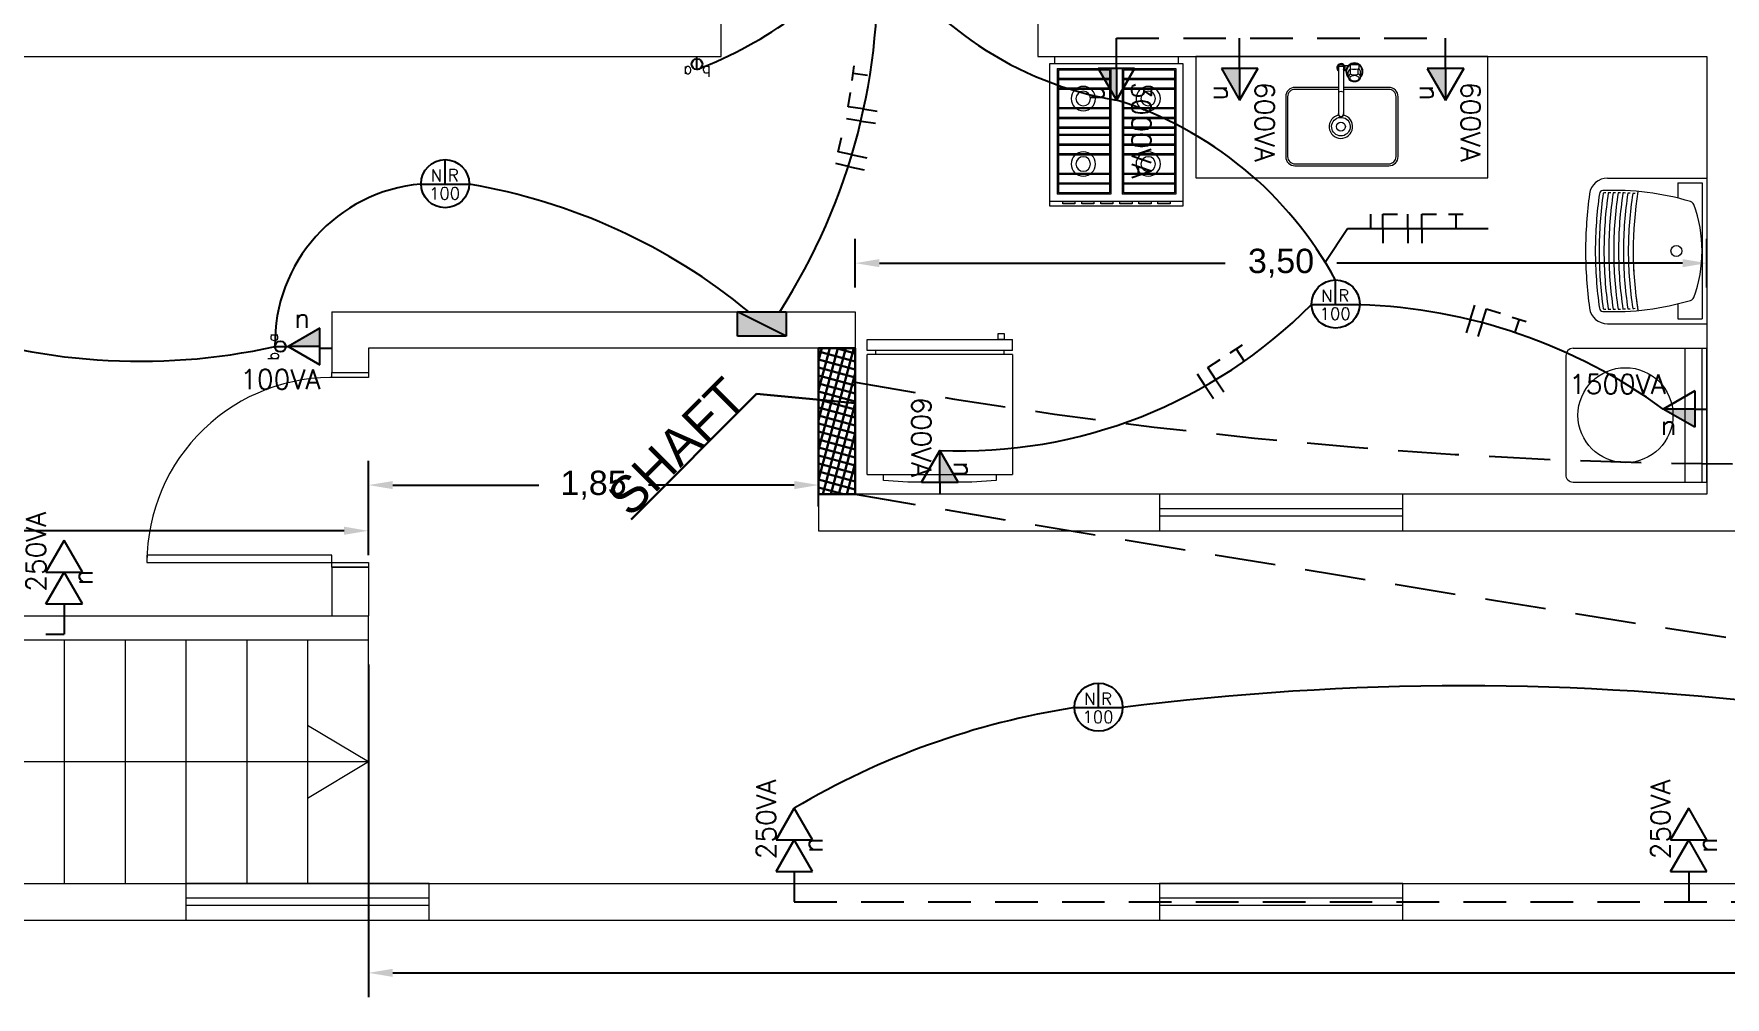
# Model space of a CAD drawing. Header units: millimetres. Extents: x -5 to 184, y -24 to 24.
# Drawn here: x 6.83 to 13.78, y 10.68 to 14.64 of the extents above; entities that cross this region are included whole.
import ezdxf

# ---------------------------------------------------------------- set-up
doc = ezdxf.new("R2010")
doc.units = ezdxf.units.MM
doc.linetypes.add('HIDDEN', pattern=[0.375, 0.25, -0.125])
doc.layers.get('0').update_dxf_attribs({"lineweight": 30})
for name, color, linetype in [('Circuitos', 7, 'Continuous'), ('Eletroduto', 160, 'Continuous'), ('Pontos de iluminação', 50, 'Continuous'), ('Pontos de Tomadas', 10, 'Continuous')]:
    doc.layers.add(name, color=color, linetype=linetype)
for name, color, linetype, lineweight in [('Cotas', 3, 'Continuous', 9), ('Cozinha', 252, 'Continuous', 20), ('Edificação', 251, 'Continuous', 20), ('Portas', 251, 'Continuous', 9), ('Prumada Eletrica', 40, 'Continuous', 30)]:
    doc.layers.add(name, color=color, linetype=linetype, lineweight=lineweight)
doc.styles.add('ROMANS', font='ROMANS.SHX')
doc.styles.get("Standard").update_dxf_attribs({"font": 'arial.ttf'})
doc.dimstyles.new('ISO-25', dxfattribs={"dimtxt": 0.1, "dimasz": 0.1, "dimexe": 0.1, "dimexo": 0.1, "dimgap": 0.1, "dimtad": 0, "dimzin": 1, "dimtxsty": 'Standard', "dimcen": 0.1, "dimadec": 0, "dimazin": 0, "dimtfac": 1, "dimtmove": 0, "dimatfit": 3, "dimfxl": 1, "dimarcsym": 0})

# ---------------------------------------------------------------- blocks, each defined once
blk = doc.blocks.new('*D25')
at = {"layer": 'Cotas', "color": 0, "lineweight": -2, "transparency": 16777216}
for p, q in [((10.2, 13.6), (10.2, 13.8)), ((13.7, 13.6), (13.7, 13.8)), ((10.3, 13.7), (11.7203, 13.7)), ((13.6, 13.7), (12.1797, 13.7))]:
    blk.add_line(p, q, dxfattribs=at)
at = {"layer": 'Cotas', "color": 0, "transparency": 16777216}
for points in [[(10.3, 13.7167), (10.3, 13.6833), (10.2, 13.7)], [(13.6, 13.7167), (13.6, 13.6833), (13.7, 13.7)]]:
    blk.add_solid(points, dxfattribs=at)
at = {"layer": 'Defpoints', "color": 0, "transparency": 16777216}
for p in [(13.7, 13.7), (10.2, 13.5), (13.7, 13.5)]:
    blk.add_point(p, dxfattribs=at)
at = {"layer": 'Cotas', "color": 0, "transparency": 16777216, "insert": (11.95, 13.7), "char_height": 0.1, "attachment_point": 5}
blk.add_mtext('3,50', dxfattribs=at)
blk = doc.blocks.new('*D4')
at = {"layer": 'Cotas', "color": 0, "lineweight": -2, "transparency": 16777216}
for p, q in [((3.7, 12.5), (3.7, 12.7)), ((8.2, 12.5), (8.2, 12.7)), ((3.8, 12.6), (5.7183, 12.6)), ((8.1, 12.6), (6.1817, 12.6))]:
    blk.add_line(p, q, dxfattribs=at)
at = {"layer": 'Cotas', "color": 0, "transparency": 16777216}
for points in [[(3.8, 12.6167), (3.8, 12.5833), (3.7, 12.6)], [(8.1, 12.6167), (8.1, 12.5833), (8.2, 12.6)]]:
    blk.add_solid(points, dxfattribs=at)
at = {"layer": 'Defpoints', "color": 0, "transparency": 16777216}
for p in [(3.7, 12.6), (3.7, 12.4), (8.2, 12.4)]:
    blk.add_point(p, dxfattribs=at)
at = {"layer": 'Cotas', "color": 0, "transparency": 16777216, "insert": (5.95, 12.6), "char_height": 0.1, "attachment_point": 5}
blk.add_mtext('4,50', dxfattribs=at)
blk = doc.blocks.new('*D26')
at = {"layer": 'Cotas', "color": 0, "lineweight": -2, "transparency": 16777216}
for p, q in [((8.2, 12.7), (8.2, 12.8878)), ((10.05, 12.7), (10.05, 12.8878)), ((8.3, 12.7878), (8.8995, 12.7878)), ((9.95, 12.7878), (9.3505, 12.7878))]:
    blk.add_line(p, q, dxfattribs=at)
at = {"layer": 'Cotas', "color": 0, "transparency": 16777216}
for points in [[(8.3, 12.8045), (8.3, 12.7712), (8.2, 12.7878)], [(9.95, 12.8045), (9.95, 12.7712), (10.05, 12.7878)]]:
    blk.add_solid(points, dxfattribs=at)
at = {"layer": 'Defpoints', "color": 0, "transparency": 16777216}
for p in [(8.2, 12.7878), (8.2, 12.6), (10.05, 12.6)]:
    blk.add_point(p, dxfattribs=at)
at = {"layer": 'Cotas', "color": 0, "transparency": 16777216, "insert": (9.125, 12.7878), "char_height": 0.1, "attachment_point": 5}
blk.add_mtext('1,85', dxfattribs=at)
blk = doc.blocks.new('CO-F4PB')
for p, q in [((0.2535, 0), (-0.2535, 0)), ((0.2535, 0), (-0.2535, 0)), ((-0.2535, 0), (-0.2535, -0.03)), ((0.2535, -0.03), (0.2535, 0)), ((-0.2735, -0.03), (-0.2735, -0.596)), ((0.2735, -0.03), (-0.2735, -0.03)), ((-0.2435, -0.05), (-0.2435, -0.566)), ((-0.0235, -0.05), (-0.2435, -0.05)), ((-0.0285, -0.055), (-0.2385, -0.055)), ((-0.2385, -0.055), (-0.2385, -0.09)), ((-0.0285, -0.055), (-0.0285, -0.09)), ((-0.0235, -0.05), (-0.0235, -0.566)), ((0.0235, -0.05), (0.0235, -0.566)), ((0.2435, -0.05), (0.0235, -0.05)), ((0.2385, -0.055), (0.0285, -0.055)), ((0.0285, -0.055), (0.0285, -0.09)), ((0.2385, -0.055), (0.2385, -0.09)), ((0.2435, -0.05), (0.2435, -0.566)), ((0.2735, -0.596), (0.2735, -0.03)), ((-0.0235, -0.09), (-0.2435, -0.09)), ((-0.0235, -0.095), (-0.2435, -0.095)), ((-0.0235, -0.13), (-0.2435, -0.13)), ((-0.0235, -0.135), (-0.2435, -0.135)), ((-0.2385, -0.095), (-0.2385, -0.13)), ((-0.2385, -0.135), (-0.2385, -0.21)), ((-0.0285, -0.095), (-0.0285, -0.13)), ((-0.0285, -0.135), (-0.0285, -0.21)), ((0.2435, -0.09), (0.0235, -0.09)), ((0.2435, -0.095), (0.0235, -0.095)), ((0.2435, -0.13), (0.0235, -0.13)), ((0.2435, -0.135), (0.0235, -0.135)), ((0.0285, -0.095), (0.0285, -0.13)), ((0.0285, -0.135), (0.0285, -0.21)), ((0.2385, -0.095), (0.2385, -0.13)), ((0.2385, -0.135), (0.2385, -0.21)), ((-0.0235, -0.21), (-0.2435, -0.21)), ((-0.0235, -0.215), (-0.2435, -0.215)), ((-0.0235, -0.25), (-0.2435, -0.25)), ((-0.0235, -0.255), (-0.2435, -0.255)), ((-0.2385, -0.215), (-0.2385, -0.25)), ((-0.2385, -0.255), (-0.2385, -0.29)), ((-0.0285, -0.215), (-0.0285, -0.25)), ((-0.0285, -0.255), (-0.0285, -0.29)), ((0.2435, -0.21), (0.0235, -0.21)), ((0.2435, -0.215), (0.0235, -0.215)), ((0.2435, -0.25), (0.0235, -0.25)), ((0.2435, -0.255), (0.0235, -0.255)), ((0.0285, -0.215), (0.0285, -0.25)), ((0.0285, -0.255), (0.0285, -0.29)), ((0.2385, -0.215), (0.2385, -0.25)), ((0.2385, -0.255), (0.2385, -0.29)), ((-0.0235, -0.29), (-0.2435, -0.29)), ((-0.0235, -0.295), (-0.2435, -0.295)), ((-0.2435, -0.321), (-0.0235, -0.321)), ((-0.2435, -0.326), (-0.0235, -0.326)), ((-0.2385, -0.295), (-0.2385, -0.321)), ((-0.2385, -0.326), (-0.2385, -0.361)), ((-0.0285, -0.295), (-0.0285, -0.321)), ((-0.0285, -0.326), (-0.0285, -0.361)), ((0.2435, -0.29), (0.0235, -0.29)), ((0.2435, -0.295), (0.0235, -0.295)), ((0.0235, -0.321), (0.2435, -0.321)), ((0.0235, -0.326), (0.2435, -0.326)), ((0.0285, -0.295), (0.0285, -0.321)), ((0.0285, -0.326), (0.0285, -0.361)), ((0.2385, -0.295), (0.2385, -0.321)), ((0.2385, -0.326), (0.2385, -0.361)), ((-0.2435, -0.361), (-0.0235, -0.361)), ((-0.2435, -0.366), (-0.0235, -0.366)), ((-0.2435, -0.401), (-0.0235, -0.401)), ((-0.2435, -0.406), (-0.0235, -0.406)), ((-0.2385, -0.366), (-0.2385, -0.401)), ((-0.2385, -0.406), (-0.2385, -0.481)), ((-0.0285, -0.366), (-0.0285, -0.401)), ((-0.0285, -0.406), (-0.0285, -0.481)), ((0.0235, -0.361), (0.2435, -0.361)), ((0.0235, -0.366), (0.2435, -0.366)), ((0.0235, -0.401), (0.2435, -0.401)), ((0.0235, -0.406), (0.2435, -0.406)), ((0.0285, -0.366), (0.0285, -0.401)), ((0.0285, -0.406), (0.0285, -0.481)), ((0.2385, -0.366), (0.2385, -0.401)), ((0.2385, -0.406), (0.2385, -0.481)), ((-0.2435, -0.481), (-0.0235, -0.481)), ((-0.2435, -0.486), (-0.0235, -0.486)), ((-0.2385, -0.486), (-0.2385, -0.521)), ((-0.0285, -0.486), (-0.0285, -0.521)), ((0.0235, -0.481), (0.2435, -0.481)), ((0.0235, -0.486), (0.2435, -0.486)), ((0.0285, -0.486), (0.0285, -0.521)), ((0.2385, -0.486), (0.2385, -0.521)), ((-0.2435, -0.521), (-0.0235, -0.521)), ((-0.2435, -0.526), (-0.0235, -0.526)), ((-0.2385, -0.526), (-0.2385, -0.561)), ((-0.0285, -0.526), (-0.0285, -0.561)), ((0.0235, -0.521), (0.2435, -0.521)), ((0.0235, -0.526), (0.2435, -0.526)), ((0.0285, -0.526), (0.0285, -0.561)), ((0.2385, -0.526), (0.2385, -0.561)), ((-0.2735, -0.596), (0.2735, -0.596)), ((-0.2735, -0.596), (-0.2735, -0.616)), ((-0.2735, -0.616), (0.2735, -0.616)), ((-0.2435, -0.566), (-0.0235, -0.566)), ((-0.2385, -0.561), (-0.0285, -0.561)), ((0.0235, -0.566), (0.2435, -0.566)), ((0.0285, -0.561), (0.2385, -0.561)), ((0.2735, -0.616), (0.2735, -0.596))]:
    blk.add_line(p, q)
for points in [[(-0.2204, -0.606), (-0.1704, -0.606), (-0.1704, -0.596), (-0.2204, -0.596)], [(-0.1422, -0.606), (-0.0922, -0.606), (-0.0922, -0.596), (-0.1422, -0.596)], [(-0.0641, -0.606), (-0.0141, -0.606), (-0.0141, -0.596), (-0.0641, -0.596)], [(0.0141, -0.606), (0.0641, -0.606), (0.0641, -0.596), (0.0141, -0.596)], [(0.0922, -0.606), (0.1422, -0.606), (0.1422, -0.596), (0.0922, -0.596)], [(0.1704, -0.606), (0.2204, -0.606), (0.2204, -0.596), (0.1704, -0.596)]]:
    blk.add_lwpolyline(points, close=True)
for centre, radius in [((-0.1308, -0.1735), 0.05), ((0.1362, -0.1735), 0.05), ((-0.1308, -0.1735), 0.03), ((0.1362, -0.1735), 0.03), ((-0.1308, -0.4425), 0.05), ((-0.1308, -0.4425), 0.03), ((0.1362, -0.4425), 0.05), ((0.1362, -0.4425), 0.03)]:
    blk.add_circle(centre, radius)
blk = doc.blocks.new('DUPLEX320PL')
for p, q in [((-0.058, -0.1246), (-0.058, -0.6181)), ((-0.058, -0.1246), (0.538, -0.1246)), ((0.538, -0.6181), (0.538, -0.1246)), ((0.538, -0.6181), (-0.058, -0.6181)), ((-0.023, -0.6181), (-0.023, -0.6338)), ((0.503, -0.6338), (0.503, -0.6181)), ((0.538, -0.6338), (-0.058, -0.6338)), ((-0.058, -0.6338), (-0.058, -0.6799)), ((-0.058, -0.6799), (0.538, -0.6799)), ((0.538, -0.6338), (0.538, -0.6799))]:
    blk.add_line(p, q)
blk.add_lwpolyline([(0.4713, -0.1246), (0.4713, -0.1005), (0.3713, -0.0932), (0.1087, -0.0932), (0.0087, -0.1005), (0.0087, -0.1246)])
blk.add_lwpolyline([(0.4797, -0.6799), (0.4797, -0.7042), (0.5039, -0.7042), (0.5039, -0.6799)], close=True)
blk = doc.blocks.new('TANQUE-02')
for p, q in [((-0.2995, 0), (0.2995, 0)), ((-0.2995, -0.4081), (-0.2995, 0)), ((0.2995, -0.4081), (0.2995, 0)), ((-0.2795, -0.02), (0.2795, -0.02)), ((-0.2795, -0.12), (-0.2795, -0.02)), ((0.2795, -0.12), (0.2795, -0.02)), ((-0.2795, -0.12), (-0.2174, -0.12)), ((0.2174, -0.12), (0.2795, -0.12))]:
    blk.add_line(p, q)
blk.add_circle((0, -0.1252), 0.0225)
for centre, radius, start, end in [((0.8453, -0.3818), 1.0945, 163.27799, 182.40527), ((-0.1837, -0.0726), 0.02, 110.23844, 163.27799), ((0, -0.5709), 0.5511, 90, 110.23844), ((0, -0.5709), 0.5511, 69.76156, 90), ((0.1837, -0.0726), 0.02, 16.72201, 69.76156), ((-0.8453, -0.3818), 1.0945, 357.59473, 16.72201), ((0, 1.2149), 1.518, 260.72256, 279.27744), ((0.8453, -0.3818), 1.0845, 177.52238, 178.05412), ((0, 1.2149), 1.578, 261.30532, 270), ((0.8453, -0.3818), 1.0845, 176.46036, 176.99114), ((0, 1.2149), 1.558, 261.22518, 270), ((0.8453, -0.3818), 1.0845, 175.40003, 175.93), ((0, 1.2149), 1.538, 261.15691, 270), ((0, 1.2149), 1.518, 270, 279.27744), ((0, 1.2149), 1.538, 270, 278.84309), ((0, 1.2149), 1.558, 270, 278.77482), ((0, 1.2149), 1.578, 270, 278.69468), ((-0.8453, -0.3818), 1.0845, 4.07, 4.59997), ((-0.8453, -0.3818), 1.0845, 3.00886, 3.53964), ((-0.8453, -0.3818), 1.0845, 1.94588, 2.47762), ((-0.2245, -0.4081), 0.075, 180, 262.08052), ((0.8453, -0.3818), 1.0845, 179.65272, 180.18684), ((0, 1.2149), 1.618, 261.49969, 270), ((0.8453, -0.3818), 1.0845, 180.72164, 181.25716), ((0.8453, -0.3818), 1.0845, 178.5864, 179.11926), ((0, 1.2149), 1.598, 261.39693, 270), ((0, 1.2149), 1.638, 261.61326, 270), ((0.8453, -0.3818), 1.0845, 181.79343, 182.3305), ((0, 1.2149), 1.598, 270, 278.60307), ((0, 1.2149), 1.618, 270, 278.50031), ((0, 1.2149), 1.638, 270, 278.38674), ((0.2245, -0.4081), 0.075, 277.91948, 0), ((-0.8453, -0.3818), 1.0845, 357.6695, 358.20657), ((-0.8453, -0.3818), 1.0845, 0.88074, 1.4136), ((-0.8453, -0.3818), 1.0845, 358.74284, 359.27836), ((-0.8453, -0.3818), 1.0845, 359.81316, 0.34728), ((-0.2332, -0.4271), 0.015, 182.40527, 261.87169), ((0, 1.2149), 1.658, 261.73735, 270), ((0, 1.2058), 1.6644, 261.87169, 270), ((0, 1.2058), 1.7044, 262.08052, 270), ((0, 1.2149), 1.658, 270, 278.26265), ((0, 1.2058), 1.6644, 270, 278.12831), ((0, 1.2058), 1.7044, 270, 277.91948), ((0.2332, -0.4271), 0.015, 278.12831, 357.59473)]:
    blk.add_arc(centre, radius, start, end)
blk = doc.blocks.new('A$C1AD15EB6')
for p, q in [((0.55, 0.58), (0, 0.58)), ((0, 0.03), (0, 0.58)), ((0.55, 0.5606), (0, 0.5606)), ((0.55, 0.03), (0.55, 0.58)), ((0.55, 0.4906), (0, 0.4906)), ((0.03, 0), (0.52, 0))]:
    blk.add_line(p, q)
for centre, start, end in [((0.03, 0.03), 180, 270), ((0.52, 0.03), 270, 0)]:
    blk.add_arc(centre, 0.03, start, end)
blk = doc.blocks.new('CUBA-COZ-02')
for p, q in [((-0.0095, 0.2452), (-0.0095, 0.2275)), ((-0.0095, 0.2275), (-0.0095, 0.0565)), ((0.0105, 0.2452), (0.0105, 0.2275)), ((0.0105, 0.2275), (0.0105, 0.0565)), ((0.0146, 0.2516), (0.031, 0.2516)), ((0.0146, 0.2316), (0.0209, 0.2316)), ((0.0305, 0.2026), (0.0305, 0.2242)), ((0.0379, 0.2522), (0.0379, 0.2367)), ((0.0399, 0.2163), (0.0399, 0.2377)), ((0.0712, 0.2163), (0.0712, 0.2377)), ((0.0731, 0.2522), (0.0731, 0.2367)), ((0.0805, 0.2026), (0.0805, 0.2242)), ((-0.0095, 0.0565), (-0.0095, 0.0516)), ((0.0105, 0.0565), (0.0105, 0.0516))]:
    blk.add_line(p, q)
for points in [[(-0.0095, 0.1611), (-0.1889, 0.1611, 0.414214), (-0.2269, 0.1231), (-0.2269, -0.1231, 0.414214), (-0.1889, -0.1611), (0.1969, -0.1611, 0.414214), (0.2349, -0.1231), (0.2349, 0.1231, 0.414214), (0.1969, 0.1611), (0.0105, 0.1611)], [(-0.0095, 0.1531), (-0.1889, 0.1531, 0.414214), (-0.2189, 0.1231), (-0.2189, -0.1231, 0.414214), (-0.1889, -0.1531), (0.1969, -0.1531, 0.414214), (0.2269, -0.1231), (0.2269, 0.1231, 0.414214), (0.1969, 0.1531), (0.0105, 0.1531)]]:
    blk.add_lwpolyline(points, format="xyb")
blk.add_lwpolyline([(0.0105, 0.0367, -7.502529), (-0.0095, 0.037, -0.133288)], format="xyb", close=True)
at = {"linetype": 'Continuous'}
for points in [[(0.0391, 0.2375, 0), (0.0361, 0.2353, 0), (0.0337, 0.2328, 0), (0.032, 0.2301, 0), (0.0309, 0.2272, 0), (0.0305, 0.2242, 0)], [(0.0389, 0.2157, 0), (0.0359, 0.2135, 0), (0.0335, 0.2109, 0), (0.0318, 0.2081, 0), (0.0308, 0.2052, 0), (0.0305, 0.2021, 0)], [(0.075, 0.199, 0), (0.0746, 0.2011, 0), (0.0734, 0.2032, 0), (0.0715, 0.2051, 0), (0.0689, 0.2067, 0), (0.0658, 0.208, 0), (0.0623, 0.209, 0), (0.0585, 0.2095, 0), (0.0545, 0.2096, 0), (0.0506, 0.2093, 0), (0.0469, 0.2085, 0), (0.0436, 0.2074, 0), (0.0407, 0.2059, 0), (0.0385, 0.2041, 0), (0.0369, 0.2022, 0), (0.0362, 0.2, 0), (0.0362, 0.1979, 0), (0.0369, 0.1958, 0), (0.0385, 0.1938, 0), (0.0407, 0.192, 0), (0.0436, 0.1905, 0), (0.0469, 0.1894, 0), (0.0506, 0.1886, 0), (0.0545, 0.1883, 0), (0.0585, 0.1884, 0), (0.0623, 0.1889, 0), (0.0658, 0.1899, 0), (0.0689, 0.1912, 0), (0.0715, 0.1928, 0), (0.0734, 0.1947, 0), (0.0746, 0.1968, 0), (0.075, 0.199, 0)], [(0.0805, 0.2242, 0), (0.0802, 0.2272, 0), (0.0791, 0.2301, 0), (0.0773, 0.2328, 0), (0.0749, 0.2353, 0), (0.0719, 0.2375, 0)], [(0.0805, 0.2026, 0), (0.0802, 0.2055, 0), (0.0791, 0.2084, 0), (0.0774, 0.2111, 0), (0.0751, 0.2136, 0), (0.0722, 0.2157, 0)], [(0.0305, 0.2021, 0), (0.0311, 0.1989, 0), (0.0324, 0.1959, 0), (0.0345, 0.193, 0), (0.0373, 0.1905, 0), (0.0407, 0.1884, 0), (0.0446, 0.1867, 0), (0.0488, 0.1856, 0), (0.0533, 0.185, 0), (0.0578, 0.185, 0), (0.0623, 0.1856, 0), (0.0665, 0.1867, 0), (0.0704, 0.1884, 0), (0.0738, 0.1905, 0), (0.0766, 0.193, 0), (0.0786, 0.1959, 0), (0.08, 0.1989, 0), (0.0805, 0.2021, 0)]]:
    blk.add_polyline3d(points, dxfattribs=at)
blk.add_circle((0, 0), 0.0182)
for centre, radius, start, end in [((0.0005, 0.2416), 0.0173, 35.41872, 234.58128), ((0.0005, 0.2416), 0.0126, 322.25181, 217.74819), ((0.0005, 0.2242), 0.0233, 64.55551, 115.44449), ((0.0005, 0.2416), 0.0173, 305.41872, 324.58128), ((0.0005, 0.2416), 0.0173, 324.58128, 35.41872), ((0.0555, 0.2266), 0.035, 315.56467, 224.43533), ((0.0555, 0.2266), 0.032, 321.37517, 218.62483), ((0.0555, 0.1725), 0.0816, 77.53823, 102.46177), ((0.04, 0.214), 0.002, 63.97489, 122.15591), ((0.0401, 0.2358), 0.002, 74.31395, 121.56748), ((0.0555, 0.2905), 0.0549, 254.31395, 285.68605), ((0.0555, 0.2459), 0.0335, 243.97489, 296.02511), ((0.0711, 0.214), 0.002, 57.84409, 116.02511), ((0.0709, 0.2358), 0.002, 58.43251, 105.68606), ((0.0005, 0.1207), 0.0233, 64.55551, 115.44449), ((0, 0), 0.0482, 101.34386, 77.38563), ((0.0005, 0.0516), 0.0112, 153.72082, 26.27918), ((0.0005, 0.0516), 0.01, 180, 0)]:
    blk.add_arc(centre, radius, start, end)
blk = doc.blocks.new('*D75')
at = {"layer": 'Cotas', "color": 0, "lineweight": -2, "transparency": 16777216}
for p, q in [((8.2, 12.05), (8.2, 10.683)), ((20.2, 12.05), (20.2, 10.683)), ((8.3, 10.783), (13.9362, 10.783)), ((20.1, 10.783), (14.4638, 10.783))]:
    blk.add_line(p, q, dxfattribs=at)
at = {"layer": 'Cotas', "color": 0, "transparency": 16777216}
for points in [[(8.3, 10.7996), (8.3, 10.7663), (8.2, 10.783)], [(20.1, 10.7996), (20.1, 10.7663), (20.2, 10.783)]]:
    blk.add_solid(points, dxfattribs=at)
at = {"layer": 'Defpoints', "color": 0, "transparency": 16777216}
for p in [(8.2, 12.15), (20.2, 12.15), (20.2, 10.783)]:
    blk.add_point(p, dxfattribs=at)
at = {"layer": 'Cotas', "color": 0, "transparency": 16777216, "insert": (14.2, 10.783), "char_height": 0.1, "attachment_point": 5}
blk.add_mtext('12,00', dxfattribs=at)

msp = doc.modelspace()

# ---------------------------------------------------------------- hatches: boundary and pattern name
at = {"layer": 'Eletroduto'}
h = msp.add_hatch(color=256, dxfattribs=at)
h.set_gradient(color2=(0, 0, 0), tint=1)
h.paths.add_polyline_path([(9.9162, 13.4), (9.7162, 13.5), (9.7162, 13.4)])
h = msp.add_hatch(color=0, dxfattribs=at)
h.dxf.hatch_style = 1
h.paths.add_polyline_path([(9.9162, 13.4), (9.9162, 13.5), (9.7162, 13.5)])
at = {"layer": 'Prumada Eletrica'}
h = msp.add_hatch(dxfattribs=at)
h.set_pattern_fill('ANSI37', color=256, scale=0.01, angle=300)
h.set_pattern_definition([(345, (-2e-15, 11), (0.0082175, 0.030668145), []), (75, (-2e-15, 11), (-0.030668145, 0.0082175), [])])
h.paths.add_polyline_path([(10.05, 12.75), (10.2, 12.75), (10.2, 13.35), (10.05, 13.35)])

# ---------------------------------------------------------------- linework, layer by layer
at = {"layer": 'Circuitos', "color": 1}
for p, q in [((10.1877, 14.4512), (10.1963, 14.5106)), ((10.192, 14.4809), (10.2513, 14.4723)), ((10.1719, 14.3423), (10.1805, 14.4017)), ((10.2312, 14.3337), (10.1719, 14.3423)), ((10.2312, 14.3337), (10.2906, 14.3251)), ((10.2241, 14.2842), (10.1647, 14.2928)), ((10.2241, 14.2842), (10.2834, 14.2756)), ((10.1308, 14.158), (10.1436, 14.2166)), ((10.1787, 14.0963), (10.1201, 14.1092)), ((10.1894, 14.1452), (10.1308, 14.158)), ((10.1894, 14.1452), (10.248, 14.1324)), ((10.1787, 14.0963), (10.2373, 14.0835)), ((12.3183, 13.8418), (12.3183, 13.9018)), ((12.3685, 13.8418), (12.3685, 13.9018)), ((12.3685, 13.9018), (12.4285, 13.9018)), ((12.4716, 13.8418), (12.4716, 13.9018)), ((12.5284, 13.8418), (12.5284, 13.9018)), ((12.5284, 13.9018), (12.5884, 13.9018)), ((12.6384, 13.9018), (12.6984, 13.9018)), ((12.6684, 13.9018), (12.6684, 13.8418)), ((12.3685, 13.8418), (12.3685, 13.7818)), ((12.4716, 13.8418), (12.4716, 13.7818)), ((12.5284, 13.8418), (12.5284, 13.7818)), ((12.7287, 13.4703), (12.747, 13.5274)), ((12.7764, 13.455), (12.7947, 13.5121)), ((12.7947, 13.5121), (12.8518, 13.4938)), ((12.7287, 13.4703), (12.7104, 13.4131)), ((12.7764, 13.455), (12.7581, 13.3979)), ((12.8994, 13.4786), (12.9566, 13.4603)), ((12.928, 13.4694), (12.9097, 13.4123)), ((11.741, 13.3311), (11.7912, 13.364)), ((11.7661, 13.3475), (11.799, 13.2973)), ((11.649, 13.2709), (11.6992, 13.3037)), ((11.64, 13.1933), (11.6072, 13.2435)), ((11.6818, 13.2207), (11.649, 13.2709)), ((11.6818, 13.2207), (11.7147, 13.1705)), ((11.64, 13.1933), (11.6729, 13.1431))]:
    msp.add_line(p, q, dxfattribs=at)
at = {"layer": 'Cozinha'}
msp.add_lwpolyline([(11.6, 14.05), (12.8, 14.05), (12.8, 14.55), (11.6, 14.55)], close=True, dxfattribs=at)
msp.add_circle((13.3653, 13.075), 0.1953, dxfattribs=at)
at = {"layer": 'Edificação'}
for p, q in [((9.65, 14.55), (9.65, 14.75)), ((10.95, 14.75), (10.95, 14.55)), ((6.75, 14.55), (9.65, 14.55)), ((10.95, 14.55), (13.7, 14.55)), ((13.7, 14.55), (13.7, 12.75)), ((8.05, 13.5), (10.2, 13.5)), ((8.05, 13.5), (8.05, 13.25)), ((10.2, 13.5), (10.2, 12.75)), ((10.05, 13.35), (8.2, 13.35)), ((8.2, 13.35), (8.2, 13.25)), ((10.05, 13.35), (10.05, 12.6)), ((13.7, 12.75), (10.2, 12.75)), ((10.05, 12.6), (16.97, 12.6)), ((8.05, 12.45), (8.2, 12.45)), ((8.05, 12.45), (8.05, 12.25)), ((8.2, 12.45), (8.2, 12.25)), ((3.7, 12.25), (8.2, 12.25)), ((8.2, 11.15), (8.2, 12.25)), ((8.2, 12.15), (3.7, 12.15)), ((6.95, 12.15), (6.95, 11.15)), ((7.2, 12.15), (7.2, 11.15)), ((7.45, 12.15), (7.45, 11.15)), ((7.7, 12.15), (7.7, 11.15)), ((7.95, 12.15), (7.95, 11.15)), ((8.2, 11.65), (7.95, 11.8)), ((8.2, 11.65), (3.7, 11.65)), ((8.2, 11.65), (7.95, 11.5)), ((2.25, 11.15), (8.1, 11.15)), ((8.1, 11.15), (20.2, 11.15)), ((2.1, 11), (26.85, 11))]:
    msp.add_line(p, q, dxfattribs=at)
at = {"layer": 'Edificação', "color": 252}
msp.add_lwpolyline([(0, 11), (27, 11), (27, 19), (0, 19)], close=True, dxfattribs=at)
at = {"layer": 'Eletroduto'}
for p, q in [((11.2735, 14.55), (11.2735, 14.625)), ((11.7798, 14.55), (11.7798, 14.625)), ((12.626, 14.55), (12.626, 14.625)), ((12.1314, 13.7035), (12.2231, 13.8418)), ((12.2231, 13.8418), (12.8011, 13.8418)), ((9.7162, 13.4), (9.7162, 13.5)), ((9.7162, 13.5), (9.9162, 13.5)), ((9.9162, 13.4), (9.7162, 13.5)), ((9.9162, 13.5), (9.9162, 13.4)), ((9.9162, 13.4), (9.7162, 13.4)), ((6.95, 12.25), (6.95, 12.175)), ((9.95, 11.15), (9.95, 11.075)), ((13.625, 11.15), (13.625, 11.075))]:
    msp.add_line(p, q, dxfattribs=at)
at = {"layer": 'Eletroduto', "linetype": 'HIDDEN', "ltscale": 0.7}
for p, q in [((11.2735, 14.625), (12.626, 14.625)), ((4.95, 12.175), (6.95, 12.175)), ((9.95, 11.075), (17.1325, 11.075))]:
    msp.add_line(p, q, dxfattribs=at)
at = {"layer": 'Eletroduto'}
for centre, radius, start, end in [((8.9379, 16.095), 1.7122, 290.95163, 321.71674), ((7.7619, 14.8685), 2.53, 327.25341, 3.56742), ((11.512, 15.7985), 1.4482, 211.85278, 260.52658), ((10.8183, 12.8987), 1.5402, 28.33064, 72.80407), ((7.2622, 15.8651), 2.5684, 217.51703, 282.45261), ((8.4724, 13.3709), 0.6566, 94.9518, 181.19698), ((8.1992, 11.5962), 2.464, 50.59171, 80.30305), ((10.6328, 14.9562), 2.028, 267.60738, 315.33299), ((12.2007, 11.2915), 2.2388, 53.88887, 88.14342), ((12.6999, 0.9428), 11.0198, 82.69686, 97.30314), ((11.5938, 8.6908), 3.2203, 98.80043, 120.69359)]:
    msp.add_arc(centre, radius, start, end, dxfattribs=at)
at = {"layer": 'Eletroduto', "linetype": 'HIDDEN'}
for centre, radius, start, end in [((13.966, 34.0904), 21.2166, 259.7756, 277.66396), ((58.1138, 293.0993), 284.4142, 260.301435, 262.451181)]:
    msp.add_arc(centre, radius, start, end, dxfattribs=at)
at = {"layer": 'Pontos de iluminação'}
for p, q in [((9.55, 14.54), (9.55, 14.55)), ((9.55, 14.496), (9.55, 14.54)), ((8.515, 14.025), (8.515, 14.1261)), ((8.4157, 14.025), (8.6142, 14.025)), ((12.1743, 13.5306), (12.1743, 13.6317)), ((12.0751, 13.5306), (12.2736, 13.5306)), ((7.816, 13.3572), (7.86, 13.3572)), ((7.86, 13.3572), (7.87, 13.3572)), ((11.2, 11.8732), (11.2, 11.9743)), ((11.1008, 11.8732), (11.2992, 11.8732))]:
    msp.add_line(p, q, dxfattribs=at)
for centre, radius in [((9.55, 14.518), 0.022), ((8.5151, 14.0265), 0.099), ((12.1744, 13.532), 0.099), ((7.838, 13.3572), 0.022), ((11.2001, 11.8747), 0.099)]:
    msp.add_circle(centre, radius, dxfattribs=at)
at = {"layer": 'Pontos de Tomadas', "color": 1}
for p, q in [((11.2735, 14.5), (11.2735, 14.55)), ((11.7798, 14.5), (11.7798, 14.55)), ((12.626, 14.5), (12.626, 14.55)), ((11.3485, 14.5), (11.1985, 14.5)), ((11.1985, 14.5), (11.2735, 14.37)), ((11.2735, 14.5), (11.2735, 14.37)), ((11.3485, 14.5), (11.2735, 14.37)), ((11.2735, 14.37), (11.3485, 14.5)), ((11.2735, 14.37), (11.3485, 14.5)), ((11.8548, 14.5), (11.7048, 14.5)), ((11.7048, 14.5), (11.7798, 14.37)), ((11.7798, 14.5), (11.7798, 14.37)), ((11.8548, 14.5), (11.7798, 14.37)), ((11.7798, 14.37), (11.8548, 14.5)), ((11.7798, 14.37), (11.8548, 14.5)), ((12.701, 14.5), (12.551, 14.5)), ((12.551, 14.5), (12.626, 14.37)), ((12.626, 14.5), (12.626, 14.37)), ((12.701, 14.5), (12.626, 14.37)), ((12.626, 14.37), (12.701, 14.5)), ((12.626, 14.37), (12.701, 14.5)), ((8, 13.4322), (7.87, 13.3572)), ((8, 13.2822), (8, 13.4322)), ((8, 13.3572), (7.87, 13.3572)), ((8, 13.2822), (7.87, 13.3572)), ((7.87, 13.3572), (8, 13.2822)), ((7.87, 13.3572), (8, 13.2822)), ((8, 13.35), (8.05, 13.35)), ((13.65, 13.1752), (13.52, 13.1002)), ((13.52, 13.1002), (13.65, 13.1752)), ((13.52, 13.1002), (13.65, 13.1752)), ((13.65, 13.1752), (13.65, 13.0252)), ((13.65, 13.1002), (13.52, 13.1002)), ((13.65, 13.0252), (13.52, 13.1002)), ((13.65, 13.1002), (13.7, 13.1002)), ((10.473, 12.8), (10.548, 12.93)), ((10.548, 12.93), (10.473, 12.8)), ((10.548, 12.93), (10.473, 12.8)), ((10.548, 12.8), (10.548, 12.93)), ((10.623, 12.8), (10.548, 12.93)), ((10.473, 12.8), (10.623, 12.8)), ((10.548, 12.8), (10.548, 12.75)), ((6.875, 12.43), (6.95, 12.56)), ((6.95, 12.56), (6.875, 12.43)), ((6.95, 12.56), (6.875, 12.43)), ((7.025, 12.43), (6.95, 12.56)), ((6.875, 12.3), (6.95, 12.43)), ((6.95, 12.43), (6.875, 12.3)), ((6.95, 12.43), (6.875, 12.3)), ((6.875, 12.43), (7.025, 12.43)), ((7.025, 12.3), (6.95, 12.43)), ((6.875, 12.3), (7.025, 12.3)), ((6.95, 12.3), (6.95, 12.25)), ((9.875, 11.33), (9.95, 11.46)), ((9.95, 11.46), (9.875, 11.33)), ((9.95, 11.46), (9.875, 11.33)), ((10.025, 11.33), (9.95, 11.46)), ((13.55, 11.33), (13.625, 11.46)), ((13.625, 11.46), (13.55, 11.33)), ((13.625, 11.46), (13.55, 11.33)), ((13.7, 11.33), (13.625, 11.46)), ((9.875, 11.2), (9.95, 11.33)), ((9.95, 11.33), (9.875, 11.2)), ((9.95, 11.33), (9.875, 11.2)), ((9.875, 11.33), (10.025, 11.33)), ((10.025, 11.2), (9.95, 11.33)), ((13.55, 11.2), (13.625, 11.33)), ((13.625, 11.33), (13.55, 11.2)), ((13.625, 11.33), (13.55, 11.2)), ((13.55, 11.33), (13.7, 11.33)), ((13.7, 11.2), (13.625, 11.33)), ((9.875, 11.2), (10.025, 11.2)), ((9.95, 11.2), (9.95, 11.15)), ((13.55, 11.2), (13.7, 11.2)), ((13.625, 11.2), (13.625, 11.15))]:
    msp.add_line(p, q, dxfattribs=at)
for points in [[(11.2735, 14.5), (11.1985, 14.5), (11.2735, 14.37)], [(11.7798, 14.5), (11.7048, 14.5), (11.7798, 14.37)], [(12.626, 14.5), (12.551, 14.5), (12.626, 14.37)], [(8, 13.3572), (8, 13.4322), (7.87, 13.3572)], [(13.65, 13.1002), (13.65, 13.0252), (13.52, 13.1002)], [(10.548, 12.8), (10.623, 12.8), (10.548, 12.93)]]:
    msp.add_solid(points, dxfattribs=at)
at = {"layer": 'Portas'}
for p, q in [((12.45, 12.69), (11.45, 12.69)), ((12.45, 12.66), (11.45, 12.66)), ((8.45, 11.09), (7.45, 11.09)), ((8.45, 11.06), (7.45, 11.06)), ((12.45, 11.09), (11.45, 11.09)), ((12.45, 11.06), (11.45, 11.06))]:
    msp.add_line(p, q, dxfattribs=at)
for points in [[(8.05, 13.25), (8.2, 13.25), (8.2, 13.23), (8.05, 13.23)], [(12.45, 12.75), (11.45, 12.75), (11.45, 12.6), (12.45, 12.6)], [(8.05, 12.47), (8.05, 12.5), (7.29, 12.5), (7.29, 12.47)], [(8.05, 12.47), (8.2, 12.47), (8.2, 12.45), (8.05, 12.45)], [(8.45, 11.15), (7.45, 11.15), (7.45, 11), (8.45, 11)], [(12.45, 11.15), (11.45, 11.15), (11.45, 11), (12.45, 11)]]:
    msp.add_lwpolyline(points, close=True, dxfattribs=at)
msp.add_arc((8.05, 12.47), 0.76, 87.73774, 180, dxfattribs=at)
at = {"layer": 'Prumada Eletrica'}
for p, q in [((10.05, 13.35), (10.2, 13.35)), ((10.05, 12.75), (10.05, 13.35)), ((10.2, 13.35), (10.2, 12.75)), ((9.2789, 12.6468), (9.795, 13.1629)), ((9.795, 13.1629), (10.2, 13.125)), ((10.2, 12.75), (10.05, 12.75))]:
    msp.add_line(p, q, dxfattribs=at)

# ---------------------------------------------------------------- block references
at = {"layer": 'Cozinha', "xscale": -1}
msp.add_blockref('CO-F4PB', (11.2735, 14.55), dxfattribs=at)
at = {"layer": 'Cozinha', "color": 0, "rotation": 359.99938861993}
msp.add_blockref('CUBA-COZ-02', (12.196, 14.2611), dxfattribs=at)
at = {"layer": 'Cozinha', "color": 0, "extrusion": (0, 0, -1), "xscale": -1, "zscale": -1, "rotation": 90}
msp.add_blockref('TANQUE-02', (-13.7, 13.75), dxfattribs=at)
at = {"layer": 'Cozinha', "xscale": -1, "rotation": 180.000000000013}
msp.add_blockref('DUPLEX320PL', (10.308, 12.7068), dxfattribs=at)
at = {"layer": 'Cozinha', "rotation": 270}
msp.add_blockref('A$C1AD15EB6', (13.12, 13.35), dxfattribs=at)

# ---------------------------------------------------------------- texts
at = {"layer": 'Pontos de iluminação', "style": 'ROMANS'}
for s, rotation, p in [('a', 180, (9.5305, 14.5079)), ('b', 180, (9.6072, 14.51)), ('a', 90, (7.8279, 13.3767)), ('b', 90, (7.83, 13.3))]:
    msp.add_text(s, height=0.044, rotation=rotation, dxfattribs=at).set_placement(p)
for tag, p, s, flags in [('N', (8.4556, 14.0357), '', 4), ('100', (8.4493, 13.9618), '100', 13), ('N', (12.1149, 13.5412), '', 4), ('100', (12.1086, 13.4674), '100', 13), ('N', (11.1406, 11.8839), '', 4), ('100', (11.1343, 11.8101), '100', 13)]:
    msp.add_attdef(tag, p, s, height=0.0495, dxfattribs=dict(at, flags=flags))
for p in [(8.5259, 14.0362), (12.1852, 13.5418), (11.2109, 11.8844)]:
    msp.add_attdef('R', p, '', height=0.0495, dxfattribs=at)
at = {"layer": 'Pontos de Tomadas', "color": 1, "style": 'ROMANS'}
for s, rotation, p in [('n', 270, (11.1681, 14.4321)), ('3000VA', 270, (11.3363, 14.4443)), ('n', 270, (11.6744, 14.4321)), ('600VA', 270, (11.8426, 14.4443)), ('n', 270, (12.5206, 14.4321)), ('600VA', 270, (12.6888, 14.4443)), ('600VA', 270, (10.432, 13.149)), ('n', 270, (10.6056, 12.8852)), ('250VA', 90, (6.8742, 12.3496)), ('n', 90, (7.0657, 12.3762)), ('250VA', 90, (9.8742, 11.2496)), ('250VA', 90, (13.5492, 11.2496)), ('n', 90, (10.0657, 11.2762)), ('n', 90, (13.7407, 11.2762))]:
    msp.add_text(s, height=0.08, rotation=rotation, dxfattribs=at).set_placement(p)
for s, p in [('n', (7.8945, 13.4347)), ('100VA', (7.6733, 13.1824)), ('1500VA', (13.1333, 13.1629)), ('n', (13.5097, 12.9947))]:
    msp.add_text(s, height=0.08, dxfattribs=at).set_placement(p)
at = {"layer": 'Prumada Eletrica', "insert": (9.1692, 12.7564), "char_height": 0.15, "attachment_point": 1, "rotation": 45}
msp.add_mtext_dynamic_manual_height_columns('SHAFT', width=0.729933, gutter_width=0.75, heights=[0], dxfattribs=at)

# ---------------------------------------------------------------- dimensions: what is measured, and where the dimension line sits
at = {"layer": 'Cotas'}
for base, p1, p2, picture, middle in [((13.7, 13.7), (10.2, 13.5), (13.7, 13.5), '*D25', (11.95, 13.7)), ((8.2, 12.7878), (10.05, 12.6), (8.2, 12.6), '*D26', (9.125, 12.7878)), ((3.7, 12.6), (8.2, 12.4), (3.7, 12.4), '*D4', (5.95, 12.6)), ((20.2, 10.783), (8.2, 12.15), (20.2, 12.15), '*D75', (14.2, 10.783))]:
    dim = msp.add_linear_dim(base=base, p1=p1, p2=p2, dimstyle='ISO-25', dxfattribs=at)
    dim.commit()
    dim.dimension.update_dxf_attribs({"geometry": picture, "text_midpoint": middle})

doc.saveas('drawing.dxf')
